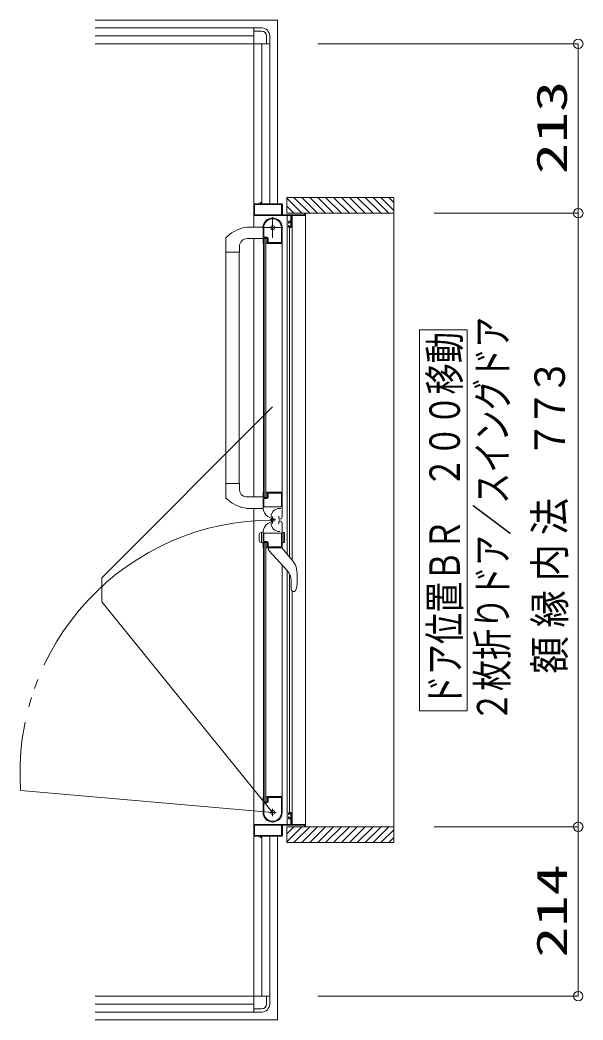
# Model space of a CAD drawing. Units: millimetres on the paper. Extents: x -305 to 305, y -152 to 152.
# Drawn here: x -138.2 to -102.7, y 18.6 to 81.6 of the extents above; entities that cross this region are included whole.
import ezdxf
from ezdxf.enums import TextEntityAlignment as Align

# ---------------------------------------------------------------- set-up
doc = ezdxf.new("R2010")
doc.units = ezdxf.units.MM
doc.linetypes.add('LONG_CHAIN', pattern=[21, 18, -1, 1, -1])
doc.linetypes.add('LONG_DOUBLE_CHAIN', pattern=[21.8, 18, -1, 0.6, -0.6, 0.6, -1])
doc.layers.add('0-0_0', color=7, linetype='Continuous', lineweight=9)
doc.layers.add('0-1_VIEW0001', color=7, linetype='Continuous', lineweight=9)
doc.styles.add('ＭＳ ゴシック', font='')
doc.styles.get('ＭＳ ゴシック').set_extended_font_data('MS Gothic')

# ---------------------------------------------------------------- blocks, each defined once
blk = doc.blocks.new('_ORIGIN')
at = {"layer": '0-0_0'}
blk.add_line((0, 0), (-1, 0), dxfattribs=at)
blk.add_circle((0, 0), 0.5, dxfattribs=at)

msp = doc.modelspace()

# ---------------------------------------------------------------- linework, layer by layer
at = {"layer": '0-1_VIEW0001', "linetype": 'LONG_DOUBLE_CHAIN'}
for p, q in [((-133.434, 81.573), (-121.934, 81.573)), ((-121.934, 81.573), (-121.934, 69.997)), ((-122.249, 57.194), (-133.01, 46.434)), ((-133.01, 46.434), (-133.01, 44.908)), ((-122.249, 31.647), (-133.01, 44.908)), ((-138.114, 33.035), (-122.249, 31.647)), ((-121.934, 30.147), (-121.934, 18.573)), ((-133.434, 18.573), (-121.934, 18.573))]:
    msp.add_line(p, q, dxfattribs=at)
at = {"layer": '0-1_VIEW0001'}
for p, q in [((-133.434, 81.073), (-123.434, 81.073)), ((-123.434, 81.073), (-133.434, 81.073)), ((-123.434, 81.073), (-123.434, 80.673)), ((-123.434, 81.073), (-122.934, 81.073)), ((-123.434, 68.523), (-123.434, 81.073)), ((-122.934, 80.873), (-123.434, 80.873)), ((-123.434, 80.573), (-133.434, 80.573)), ((-122.434, 80.073), (-133.434, 80.073)), ((-122.934, 69.997), (-122.934, 80.073)), ((-122.834, 80.073), (-122.434, 80.073)), ((-122.634, 80.073), (-122.634, 80.573)), ((-122.434, 80.073), (-122.434, 80.573)), ((-122.434, 80.073), (-122.434, 69.997)), ((-122.434, 69.997), (-122.434, 80.073)), ((-119.394, 80.072), (-102.983, 80.072)), ((-102.983, 79.472), (-102.983, 70.002)), ((-123.434, 69.95), (-123.434, 68.523)), ((-123.389, 69.312), (-123.389, 69.937)), ((-123.384, 69.997), (-123.049, 69.997)), ((-123.374, 69.952), (-121.694, 69.952)), ((-123.034, 70.012), (-123.034, 70.062)), ((-123.024, 70.072), (-123.004, 70.072)), ((-122.994, 70.062), (-122.994, 70.012)), ((-122.979, 69.997), (-121.684, 69.997)), ((-121.679, 69.937), (-121.679, 69.312)), ((-121.634, 69.947), (-121.634, 69.312)), ((-114.609, 70.397), (-121.359, 70.397)), ((-121.359, 69.398), (-121.359, 70.397)), ((-120.41, 69.398), (-121.359, 70.347)), ((-119.91, 69.398), (-120.909, 70.397)), ((-119.41, 69.398), (-120.409, 70.397)), ((-118.909, 69.398), (-119.909, 70.397)), ((-118.409, 69.398), (-119.409, 70.397)), ((-117.909, 69.398), (-118.909, 70.397)), ((-117.409, 69.398), (-118.409, 70.397)), ((-116.909, 69.398), (-117.909, 70.397)), ((-116.409, 69.397), (-117.409, 70.397)), ((-115.909, 69.397), (-116.909, 70.397)), ((-115.414, 69.397), (-116.414, 70.397)), ((-114.919, 69.397), (-115.919, 70.397)), ((-114.609, 69.582), (-115.424, 70.397)), ((-114.609, 70.077), (-114.929, 70.397)), ((-114.609, 70.347), (-114.609, 29.747)), ((-120.91, 69.398), (-121.359, 69.847)), ((-114.609, 69.397), (-121.359, 69.397)), ((-120.234, 69.312), (-120.234, 69.382)), ((-120.184, 69.382), (-120.184, 69.262)), ((-112.069, 69.402), (-102.983, 69.402)), ((-121.114, 69.247), (-123.409, 69.247)), ((-121.694, 69.297), (-123.374, 69.297)), ((-121.619, 69.297), (-120.249, 69.297)), ((-121.328, 47.902), (-121.328, 69.247)), ((-121.249, 68.792), (-121.249, 68.847)), ((-121.214, 68.777), (-121.234, 68.777)), ((-121.199, 68.897), (-121.114, 68.897)), ((-121.199, 68.837), (-121.199, 68.792)), ((-121.114, 68.852), (-121.184, 68.852)), ((-121.099, 68.912), (-121.099, 69.232)), ((-121.099, 68.567), (-121.099, 68.837)), ((-121.049, 69.232), (-121.049, 68.547)), ((-120.199, 69.247), (-121.034, 69.247)), ((-121.011, 47.518), (-121.011, 69.247)), ((-120.184, 30.897), (-120.184, 69.247)), ((-102.983, 68.802), (-102.983, 31.347)), ((-124.973, 68.061), (-125.172, 67.876)), ((-123.677, 68.522), (-122.859, 68.525)), ((-122.849, 67.512), (-122.849, 68.497)), ((-122.804, 67.967), (-122.804, 68.497)), ((-121.699, 68.571), (-121.699, 67.557)), ((-121.649, 68.498), (-121.649, 51.822)), ((-121.249, 68.547), (-121.249, 68.612)), ((-121.234, 68.627), (-121.214, 68.627)), ((-121.199, 68.612), (-121.199, 68.567)), ((-121.099, 68.497), (-121.199, 68.497)), ((-121.188, 47.732), (-121.188, 68.497)), ((-121.184, 68.552), (-121.114, 68.552)), ((-125.199, 66.947), (-125.199, 67.808)), ((-123.844, 67.802), (-122.849, 67.802)), ((-123.434, 67.798), (-123.434, 51.523)), ((-122.834, 51.822), (-122.834, 67.497)), ((-122.808, 67.497), (-122.834, 67.497)), ((-122.786, 67.519), (-122.795, 67.505)), ((-122.684, 67.822), (-122.784, 67.822)), ((-122.784, 51.497), (-122.784, 67.822)), ((-122.634, 67.847), (-122.759, 67.847)), ((-122.614, 67.892), (-122.729, 67.892)), ((-122.684, 51.497), (-122.684, 67.822)), ((-122.624, 67.527), (-122.624, 67.532)), ((-122.614, 67.505), (-122.622, 67.519)), ((-121.659, 67.497), (-122.601, 67.497)), ((-122.584, 67.572), (-122.584, 67.797)), ((-122.539, 67.557), (-122.539, 67.817)), ((-121.709, 67.547), (-122.529, 67.547)), ((-125.199, 66.947), (-125.199, 51.512)), ((-124.344, 66.947), (-125.199, 66.947)), ((-124.349, 66.947), (-124.349, 52.373)), ((-124.344, 66.947), (-124.344, 67.302)), ((-109.987, 62.047), (-112.987, 62.047)), ((-112.987, 38.047), (-112.987, 62.047)), ((-109.987, 38.047), (-109.987, 62.047)), ((-124.344, 52.373), (-125.199, 52.373)), ((-124.344, 52.373), (-124.344, 52.018)), ((-122.849, 51.807), (-122.849, 50.821)), ((-122.834, 51.822), (-122.808, 51.822)), ((-122.795, 51.815), (-122.786, 51.801)), ((-122.624, 51.787), (-122.624, 51.793)), ((-122.622, 51.801), (-122.614, 51.815)), ((-121.649, 51.822), (-122.601, 51.822)), ((-122.584, 51.522), (-122.584, 51.747)), ((-122.539, 51.507), (-122.539, 51.757)), ((-122.524, 51.772), (-121.709, 51.772)), ((-121.699, 51.762), (-121.699, 50.902)), ((-121.649, 51.853), (-121.649, 50.283)), ((-124.974, 51.26), (-125.172, 51.444)), ((-123.914, 51.523), (-122.859, 51.523)), ((-122.804, 50.907), (-122.804, 51.357)), ((-122.784, 51.497), (-122.684, 51.497)), ((-122.759, 51.472), (-122.634, 51.472)), ((-122.729, 51.432), (-122.614, 51.432)), ((-123.677, 50.798), (-122.859, 50.795)), ((-123.434, 19.073), (-123.434, 50.797)), ((-123.434, 50.797), (-123.434, 30.197)), ((-121.709, 50.892), (-122.789, 50.892)), ((-121.723, 50.802), (-121.803, 50.802)), ((-122.419, 50.227), (-122.549, 50.302)), ((-122.419, 49.918), (-122.549, 49.843)), ((-122.343, 50.262), (-122.343, 49.882)), ((-121.854, 50.157), (-121.854, 50.307)), ((-121.854, 49.987), (-121.854, 49.837)), ((-121.799, 50.132), (-121.829, 50.132)), ((-121.799, 50.012), (-121.829, 50.012)), ((-121.649, 48.292), (-121.649, 49.862)), ((-123.099, 49.197), (-123.099, 48.746)), ((-122.849, 49.322), (-123.044, 49.27)), ((-122.949, 48.649), (-122.949, 49.295)), ((-122.849, 48.337), (-122.849, 49.324)), ((-122.804, 49.237), (-122.804, 48.787)), ((-121.709, 49.252), (-122.789, 49.252)), ((-121.699, 48.382), (-121.699, 49.242)), ((-121.549, 48.649), (-121.549, 49.295)), ((-121.499, 49.255), (-121.499, 48.689)), ((-122.849, 48.622), (-123.044, 48.674)), ((-122.784, 48.647), (-122.784, 32.322)), ((-122.784, 48.647), (-122.684, 48.647)), ((-122.759, 48.672), (-122.634, 48.672)), ((-122.729, 48.712), (-122.614, 48.712)), ((-122.684, 48.647), (-122.684, 32.322)), ((-122.584, 48.622), (-122.584, 48.397)), ((-122.539, 48.637), (-122.539, 48.387)), ((-121.649, 48.622), (-121.525, 48.655)), ((-122.834, 48.322), (-122.834, 32.647)), ((-122.834, 48.322), (-122.808, 48.322)), ((-122.795, 48.33), (-122.786, 48.344)), ((-122.624, 48.357), (-122.624, 48.352)), ((-122.622, 48.344), (-122.614, 48.33)), ((-122.601, 48.322), (-121.659, 48.322)), ((-122.524, 48.372), (-121.709, 48.372)), ((-122.524, 48.322), (-122.524, 48.232)), ((-122.495, 48.161), (-121.317, 46.872)), ((-120.936, 47.427), (-121.674, 48.322)), ((-121.649, 31.647), (-121.649, 47.236)), ((-121.328, 30.897), (-121.328, 46.884)), ((-121.188, 31.647), (-121.188, 46.687)), ((-121.09, 46.289), (-121.09, 45.77)), ((-121.029, 45.608), (-121.027, 45.606)), ((-121.011, 30.897), (-121.011, 45.572)), ((-120.952, 45.572), (-120.87, 45.572)), ((-120.828, 45.586), (-120.8, 45.621)), ((-120.828, 45.586), (-120.828, 45.586)), ((-120.756, 45.736), (-120.8, 45.621)), ((-109.987, 38.047), (-112.987, 38.047)), ((-122.849, 32.632), (-122.849, 31.647)), ((-122.808, 32.647), (-122.834, 32.647)), ((-122.804, 32.177), (-122.804, 31.647)), ((-122.786, 32.626), (-122.795, 32.64)), ((-122.684, 32.322), (-122.784, 32.322)), ((-122.634, 32.297), (-122.759, 32.297)), ((-122.614, 32.252), (-122.729, 32.252)), ((-122.624, 32.618), (-122.624, 32.612)), ((-122.614, 32.64), (-122.622, 32.626)), ((-121.659, 32.647), (-122.601, 32.647)), ((-122.584, 32.572), (-122.584, 32.347)), ((-122.539, 32.587), (-122.539, 32.327)), ((-121.709, 32.597), (-122.529, 32.597)), ((-121.699, 31.574), (-121.699, 32.587)), ((-121.249, 31.597), (-121.249, 31.532)), ((-121.234, 31.517), (-121.214, 31.517)), ((-121.099, 31.647), (-121.199, 31.647)), ((-121.199, 31.532), (-121.199, 31.577)), ((-121.184, 31.592), (-121.114, 31.592)), ((-121.099, 31.577), (-121.099, 31.307)), ((-121.049, 30.912), (-121.049, 31.597)), ((-121.114, 30.897), (-123.409, 30.897)), ((-121.249, 31.352), (-121.249, 31.297)), ((-121.214, 31.367), (-121.234, 31.367)), ((-121.199, 31.307), (-121.199, 31.352)), ((-121.199, 31.247), (-121.114, 31.247)), ((-121.114, 31.292), (-121.184, 31.292)), ((-121.099, 31.232), (-121.099, 30.912)), ((-120.199, 30.897), (-121.034, 30.897)), ((-120.184, 30.762), (-120.184, 30.882)), ((-123.389, 30.832), (-123.389, 30.207)), ((-121.694, 30.847), (-123.374, 30.847)), ((-121.679, 30.207), (-121.679, 30.832)), ((-121.634, 30.197), (-121.634, 30.832)), ((-121.619, 30.847), (-120.249, 30.847)), ((-114.609, 30.747), (-121.359, 30.747)), ((-120.41, 30.747), (-121.359, 29.798)), ((-120.91, 30.747), (-121.359, 30.298)), ((-119.91, 30.747), (-120.909, 29.748)), ((-119.41, 30.747), (-120.409, 29.748)), ((-120.234, 30.832), (-120.234, 30.762)), ((-118.91, 30.747), (-119.909, 29.748)), ((-118.409, 30.747), (-119.409, 29.748)), ((-117.91, 30.747), (-118.909, 29.748)), ((-117.409, 30.747), (-118.409, 29.748)), ((-116.909, 30.747), (-117.909, 29.748)), ((-116.409, 30.748), (-117.409, 29.748)), ((-115.909, 30.748), (-116.909, 29.748)), ((-115.414, 30.747), (-116.414, 29.748)), ((-114.919, 30.747), (-115.919, 29.748)), ((-114.609, 30.563), (-115.425, 29.747)), ((-112.069, 30.747), (-102.983, 30.747)), ((-123.384, 30.147), (-123.049, 30.147)), ((-123.374, 30.192), (-121.694, 30.192)), ((-123.034, 30.132), (-123.034, 30.082)), ((-123.024, 30.072), (-123.004, 30.072)), ((-122.994, 30.082), (-122.994, 30.132)), ((-122.979, 30.147), (-121.684, 30.147)), ((-122.934, 20.073), (-122.934, 30.147)), ((-122.434, 30.147), (-122.434, 20.073)), ((-122.434, 20.073), (-122.434, 30.147)), ((-114.609, 30.068), (-114.93, 29.747)), ((-102.984, 20.672), (-102.984, 30.147)), ((-122.434, 20.073), (-133.434, 20.073)), ((-123.434, 19.573), (-133.434, 19.573)), ((-122.834, 20.073), (-122.434, 20.073)), ((-122.634, 20.073), (-122.634, 19.573)), ((-122.434, 20.073), (-122.434, 19.573)), ((-119.394, 20.072), (-102.984, 20.072)), ((-133.434, 19.073), (-123.434, 19.073)), ((-123.434, 19.073), (-133.434, 19.073)), ((-123.434, 19.073), (-123.434, 19.473)), ((-122.934, 19.273), (-123.434, 19.273)), ((-123.434, 19.073), (-122.934, 19.073))]:
    msp.add_line(p, q, dxfattribs=at)
at = {"layer": '0-1_VIEW0001', "linetype": 'LONG_CHAIN'}
for p, q in [((-122.249, 67.847), (-122.249, 69.147)), ((-122.899, 68.497), (-121.599, 68.497)), ((-122.037, 50.073), (-122.428, 50.073)), ((-122.249, 50.285), (-122.249, 49.86)), ((-122.019, 31.647), (-122.479, 31.647)), ((-122.249, 31.417), (-122.249, 31.877))]:
    msp.add_line(p, q, dxfattribs=at)
at = {"layer": '0-1_VIEW0001', "color": 5}
msp.add_line((-121.359, 30.747), (-114.609, 30.747), dxfattribs=at)
at = {"layer": '0-1_VIEW0001'}
for points in [[(-121.649, 48.622), (-121.649, 49.322), (-121.525, 49.289)], [(-121.082, 45.708), (-121.083, 45.712), (-121.084, 45.716), (-121.085, 45.721), (-121.086, 45.725), (-121.087, 45.729), (-121.087, 45.734), (-121.088, 45.738), (-121.089, 45.742), (-121.089, 45.747), (-121.09, 45.751), (-121.09, 45.753), (-121.09, 45.755), (-121.09, 45.757), (-121.09, 45.76), (-121.09, 45.762), (-121.09, 45.764), (-121.09, 45.766), (-121.09, 45.768), (-121.09, 45.77), (-121.09, 45.772)], [(-121.029, 45.609), (-121.03, 45.609), (-121.031, 45.61), (-121.032, 45.611), (-121.033, 45.612), (-121.034, 45.614), (-121.035, 45.615), (-121.036, 45.616), (-121.037, 45.618), (-121.038, 45.619), (-121.039, 45.621), (-121.04, 45.622), (-121.041, 45.623), (-121.042, 45.625), (-121.043, 45.626), (-121.044, 45.628), (-121.045, 45.629), (-121.046, 45.631), (-121.047, 45.632), (-121.049, 45.634), (-121.051, 45.637), (-121.053, 45.64), (-121.054, 45.643), (-121.056, 45.647), (-121.058, 45.65), (-121.06, 45.654), (-121.062, 45.657), (-121.064, 45.661), (-121.066, 45.665), (-121.068, 45.668), (-121.069, 45.672), (-121.071, 45.676), (-121.073, 45.68), (-121.074, 45.684), (-121.076, 45.688), (-121.077, 45.692), (-121.078, 45.696), (-121.08, 45.7), (-121.081, 45.704), (-121.082, 45.708)], [(-120.87, 45.572), (-120.868, 45.573), (-120.866, 45.573), (-120.864, 45.573), (-120.861, 45.573), (-120.859, 45.574), (-120.857, 45.574), (-120.855, 45.574), (-120.853, 45.575), (-120.85, 45.575), (-120.848, 45.576), (-120.846, 45.576), (-120.844, 45.577), (-120.842, 45.578), (-120.839, 45.579), (-120.837, 45.58), (-120.835, 45.581), (-120.833, 45.582), (-120.831, 45.583), (-120.83, 45.584), (-120.828, 45.586)], [(-114.609, 29.747), (-121.359, 29.747), (-121.359, 30.748)]]:
    msp.add_lwpolyline(points, dxfattribs=at)
for centre, radius in [((-122.249, 68.497), 0.125), ((-122.249, 50.073), 0.113), ((-122.249, 31.647), 0.125)]:
    msp.add_circle(centre, radius, dxfattribs=at)
for centre, radius, start, end in [((-122.934, 80.573), 0.5, 0, 90), ((-122.934, 80.573), 0.3, 0, 90), ((-123.384, 69.947), 0.05, 90, 180), ((-123.374, 69.937), 0.015, 90, 180), ((-123.049, 70.012), 0.015, 270, 0), ((-123.024, 70.062), 0.01, 90, 180), ((-123.004, 70.062), 0.01, 0, 90), ((-122.979, 70.012), 0.015, 180, 270), ((-121.694, 69.937), 0.015, 0, 90), ((-121.684, 69.947), 0.05, 0, 90), ((-123.374, 69.312), 0.015, 180, 270), ((-121.694, 69.312), 0.015, 270, 0), ((-121.619, 69.312), 0.015, 180, 270), ((-120.249, 69.312), 0.015, 270, 0), ((-120.219, 69.382), 0.015, 90, 180), ((-120.199, 69.382), 0.015, 0, 90), ((-123.409, 69.272), 0.025, 180, 270), ((-122.249, 68.497), 0.6, 0, 180), ((-122.249, 68.497), 0.555, 7.76707, 180), ((-121.199, 68.847), 0.05, 90, 180), ((-121.234, 68.792), 0.015, 180, 270), ((-121.214, 68.792), 0.015, 270, 0), ((-121.184, 68.837), 0.015, 90, 180), ((-121.114, 69.232), 0.015, 0, 90), ((-121.114, 68.912), 0.015, 270, 0), ((-121.114, 68.837), 0.015, 0, 90), ((-121.034, 69.232), 0.015, 90, 180), ((-120.199, 69.262), 0.015, 270, 0), ((-123.67, 66.452), 2.07, 90.2, 129.02418), ((-121.709, 68.571), 0.01, 0, 7.76707), ((-121.234, 68.612), 0.015, 90, 180), ((-121.199, 68.547), 0.05, 180, 270), ((-121.214, 68.612), 0.015, 0, 90), ((-121.184, 68.567), 0.015, 180, 270), ((-121.114, 68.567), 0.015, 270, 0), ((-121.099, 68.547), 0.05, 270, 0), ((-125.099, 67.808), 0.1, 136.52757, 180), ((-123.844, 67.302), 0.5, 90, 180), ((-122.834, 67.512), 0.015, 180, 270), ((-122.808, 67.512), 0.015, 270, 329.03624), ((-122.729, 67.967), 0.075, 180, 270), ((-122.799, 67.527), 0.015, 329.03624, 0), ((-122.759, 67.822), 0.025, 90, 180), ((-122.634, 67.797), 0.05, 0, 90), ((-122.609, 67.532), 0.015, 90, 180), ((-122.609, 67.527), 0.015, 180, 210.96376), ((-122.614, 67.817), 0.075, 0, 90), ((-122.601, 67.512), 0.015, 210.96376, 270), ((-122.609, 67.572), 0.025, 270, 0), ((-122.529, 67.557), 0.01, 180, 270), ((-121.709, 67.557), 0.01, 270, 0), ((-121.659, 67.507), 0.01, 270, 0), ((-123.844, 52.018), 0.5, 180, 262.04438), ((-122.834, 51.807), 0.015, 90, 180), ((-122.808, 51.807), 0.015, 30.96376, 90), ((-122.799, 51.793), 0.015, 0, 30.96376), ((-122.609, 51.793), 0.015, 149.03624, 180), ((-122.609, 51.787), 0.015, 180, 270), ((-122.601, 51.807), 0.015, 90, 149.03624), ((-122.609, 51.747), 0.025, 0, 90), ((-122.524, 51.757), 0.015, 90, 180), ((-121.709, 51.762), 0.01, 0, 90), ((-121.659, 51.812), 0.01, 0, 90), ((-125.099, 51.512), 0.1, 180, 223.47243), ((-123.67, 52.868), 2.07, 230.94186, 269.8), ((-122.729, 51.357), 0.075, 90, 180), ((-122.759, 51.497), 0.025, 180, 270), ((-122.634, 51.522), 0.05, 270, 0), ((-122.614, 51.507), 0.075, 270, 0), ((-122.249, 50.821), 0.6, 180, 240), ((-122.789, 50.907), 0.015, 180, 270), ((-121.803, 50.262), 0.54, 90, 180), ((-121.709, 50.902), 0.01, 270, 0), ((-122.249, 49.324), 0.6, 120, 180), ((-121.803, 49.882), 0.54, 180, 270), ((-121.829, 50.157), 0.025, 180, 270), ((-121.829, 49.987), 0.025, 90, 180), ((-121.799, 50.282), 0.15, 270, 0), ((-121.799, 49.862), 0.15, 0, 90), ((-123.024, 49.197), 0.075, 105, 180), ((-122.789, 49.237), 0.015, 90, 180), ((-121.709, 49.242), 0.01, 0, 90), ((-121.534, 49.255), 0.035, 0, 75), ((-123.024, 48.746), 0.075, 180, 255), ((-122.729, 48.787), 0.075, 180, 270), ((-122.759, 48.647), 0.025, 90, 180), ((-122.634, 48.622), 0.05, 0, 90), ((-122.614, 48.637), 0.075, 0, 90), ((-121.534, 48.689), 0.035, 285, 0), ((-122.834, 48.337), 0.015, 180, 270), ((-122.808, 48.337), 0.015, 270, 329.03624), ((-122.799, 48.352), 0.015, 329.03624, 0), ((-122.609, 48.357), 0.015, 90, 180), ((-122.609, 48.352), 0.015, 180, 210.96376), ((-122.601, 48.337), 0.015, 210.96376, 270), ((-122.609, 48.397), 0.025, 270, 0), ((-122.524, 48.387), 0.015, 180, 270), ((-122.424, 48.232), 0.1, 180, 222.43623), ((-121.709, 48.382), 0.01, 270, 0), ((-121.659, 48.332), 0.01, 270, 0), ((-121.631, 46.855), 0.9, 9.28844, 39.5), ((-121.955, 46.289), 0.865, 0, 42.43623), ((-124.364, 46.407), 3.67, 349.4547, 9.28844), ((-120.952, 45.672), 0.1, 221.81032, 270), ((-122.834, 32.632), 0.015, 90, 180), ((-122.808, 32.632), 0.015, 30.96376, 90), ((-122.729, 32.177), 0.075, 90, 180), ((-122.799, 32.618), 0.015, 0, 30.96376), ((-122.759, 32.322), 0.025, 180, 270), ((-122.634, 32.347), 0.05, 270, 0), ((-122.609, 32.618), 0.015, 149.03624, 180), ((-122.609, 32.612), 0.015, 180, 270), ((-122.601, 32.632), 0.015, 90, 149.03624), ((-122.614, 32.327), 0.075, 270, 0), ((-122.609, 32.572), 0.025, 0, 90), ((-122.529, 32.587), 0.01, 90, 180), ((-121.709, 32.587), 0.01, 0, 90), ((-121.659, 32.637), 0.01, 0, 90), ((-122.249, 31.647), 0.6, 180, 0), ((-122.249, 31.647), 0.555, 180, 352.23293), ((-121.709, 31.574), 0.01, 352.23293, 0), ((-121.664, 31.747), 0.015, 0, 2.69354), ((-121.199, 31.597), 0.05, 90, 180), ((-121.234, 31.532), 0.015, 180, 270), ((-121.214, 31.532), 0.015, 270, 0), ((-121.184, 31.577), 0.015, 90, 180), ((-121.114, 31.577), 0.015, 0, 90), ((-121.099, 31.597), 0.05, 0, 90), ((-123.409, 30.872), 0.025, 90, 180), ((-121.234, 31.352), 0.015, 90, 180), ((-121.199, 31.297), 0.05, 180, 270), ((-121.214, 31.352), 0.015, 0, 90), ((-121.184, 31.307), 0.015, 180, 270), ((-121.114, 31.307), 0.015, 270, 0), ((-121.114, 31.232), 0.015, 0, 90), ((-121.114, 30.912), 0.015, 270, 0), ((-121.034, 30.912), 0.015, 180, 270), ((-120.199, 30.882), 0.015, 0, 90), ((-123.374, 30.832), 0.015, 90, 180), ((-121.694, 30.832), 0.015, 0, 90), ((-121.619, 30.832), 0.015, 90, 180), ((-120.249, 30.832), 0.015, 0, 90), ((-120.219, 30.762), 0.015, 180, 270), ((-120.199, 30.762), 0.015, 270, 0), ((-123.384, 30.197), 0.05, 180, 270), ((-123.374, 30.207), 0.015, 180, 270), ((-123.049, 30.132), 0.015, 0, 90), ((-123.024, 30.082), 0.01, 180, 270), ((-123.004, 30.082), 0.01, 270, 0), ((-122.979, 30.132), 0.015, 90, 180), ((-121.694, 30.207), 0.015, 270, 0), ((-121.684, 30.197), 0.05, 270, 0), ((-122.934, 19.573), 0.5, 270, 0), ((-122.934, 19.573), 0.3, 270, 0)]:
    msp.add_arc(centre, radius, start, end, dxfattribs=at)
at = {"layer": '0-1_VIEW0001', "linetype": 'LONG_DOUBLE_CHAIN'}
msp.add_arc((-122.249, 34.147), 15.925, 90, 183.99733, dxfattribs=at)

# ---------------------------------------------------------------- block references
at = {"layer": '0-1_VIEW0001', "xscale": 0.6, "yscale": 0.6}
for p, rotation in [((-102.983, 80.072), 90), ((-102.983, 69.402), 270), ((-102.983, 69.402), 90), ((-102.984, 30.747), 90), ((-102.983, 30.747), 270), ((-102.984, 20.072), 270)]:
    msp.add_blockref('_ORIGIN', p, dxfattribs=dict(at, rotation=rotation))

# ---------------------------------------------------------------- texts
at = {"layer": '0-1_VIEW0001', "style": 'ＭＳ ゴシック'}
for s, width, p in [('213', 1.5, (-103.122, 71.863)), ('２枚折りドア／スイングドア', 0.75, (-106.87, 37.332)), ('ドア位置ＢＲ\u3000２００移動', 0.75, (-109.868, 38.332)), ('３', 0.9, (-103.249, 57.926)), ('７', 0.9, (-103.249, 55.938)), ('７', 0.9, (-103.249, 53.95)), ('法', 0.9, (-103.249, 49.11)), ('内', 0.9, (-103.249, 46.202)), ('縁', 0.9, (-103.249, 43.294)), ('額', 0.9, (-103.249, 40.386)), ('214', 1.5, (-103.123, 22.5))]:
    msp.add_text(s, height=1.921, rotation=90, dxfattribs=dict(at, width=width)).set_placement(p, align=Align.BOTTOM_LEFT)

doc.saveas('drawing.dxf')
